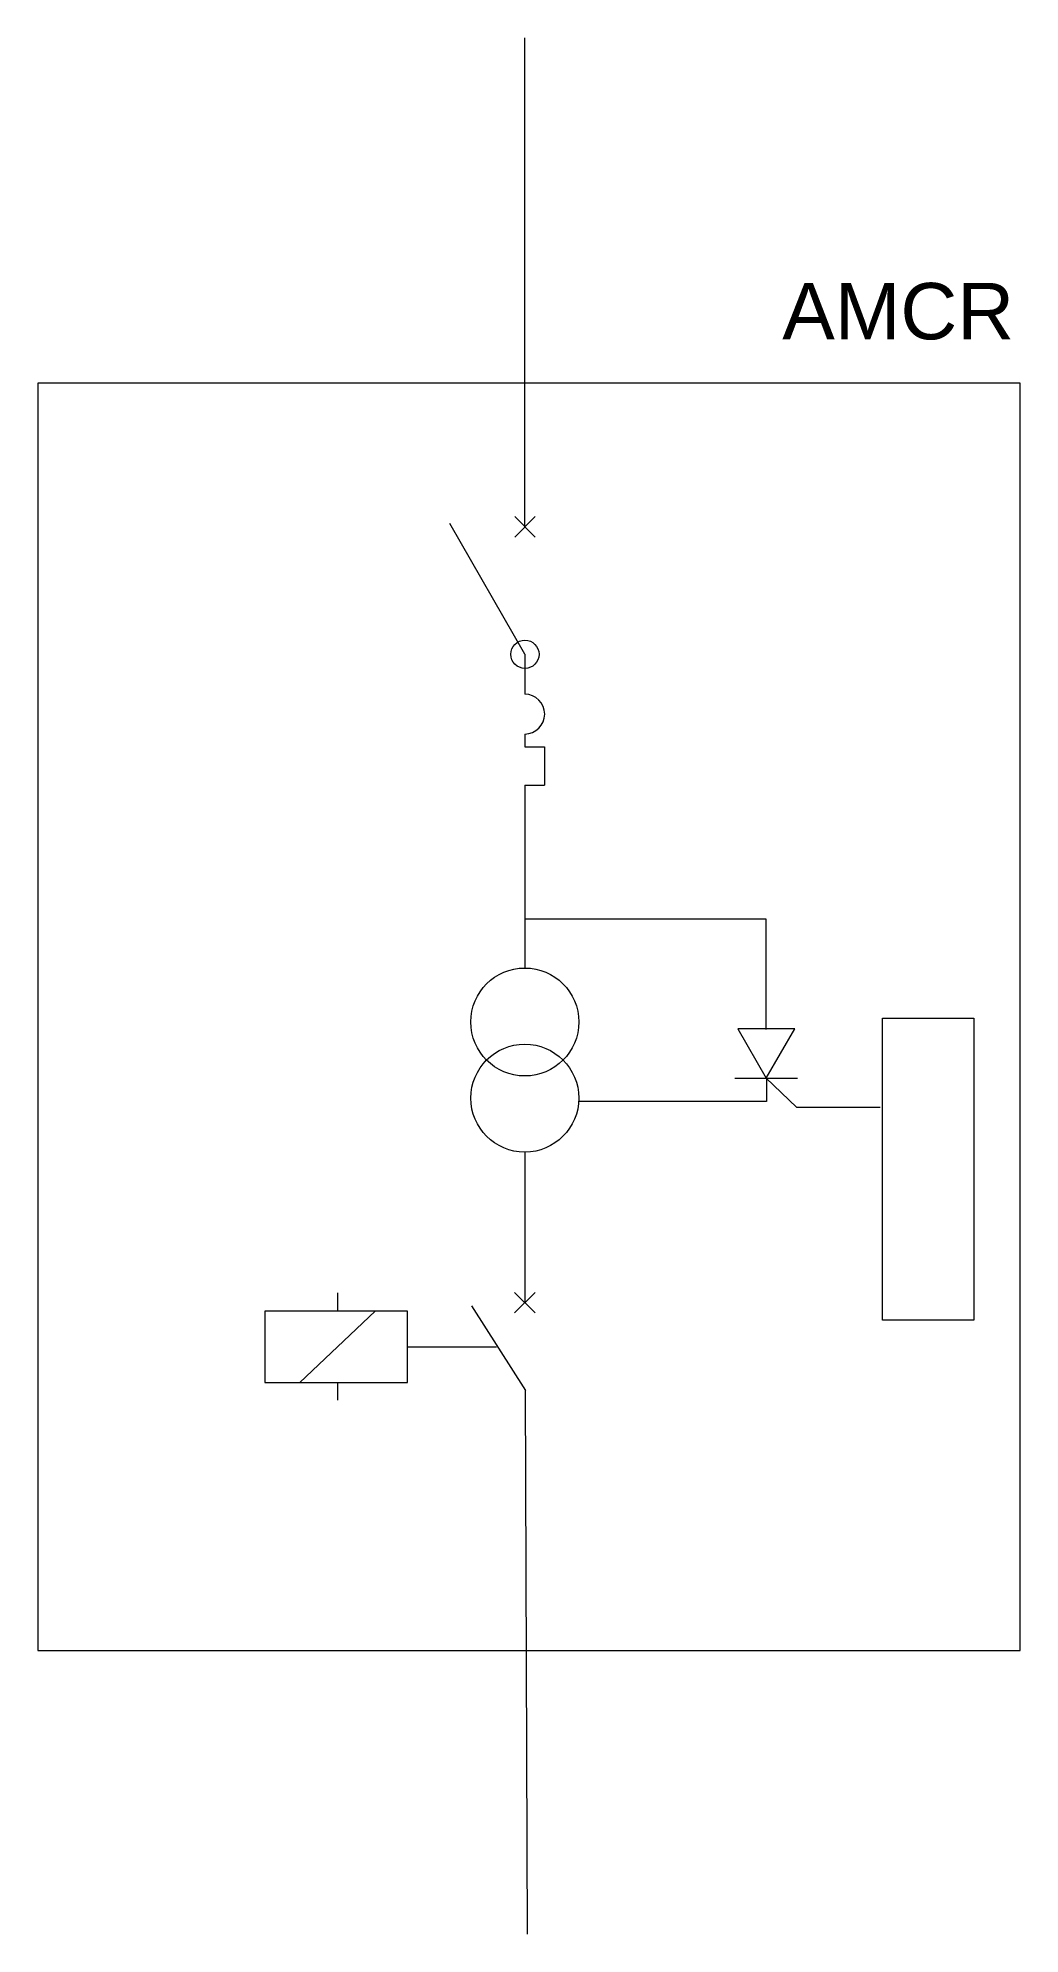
# Model space of a CAD drawing. Header units: millimetres. Extents: x -35 to 35, y -134 to 0.
import ezdxf
from ezdxf.enums import TextEntityAlignment as Align

# ---------------------------------------------------------------- set-up
doc = ezdxf.new("R2010")
doc.units = ezdxf.units.MM
doc.layers.add('ACOT', color=7, linetype='Continuous')
doc.styles.get("Standard").update_dxf_attribs({"font": 'arial.ttf'})

msp = doc.modelspace()

# ---------------------------------------------------------------- linework, layer by layer
at = {"color": 0, "linetype": 'ByBlock', "lineweight": 18, "transparency": 16777216}
for p, q in [((0, -34.67), (0, 0)), ((0.17, -134.49), (0.03, -95.94))]:
    msp.add_line(p, q, dxfattribs=at)
at = {"color": 0, "lineweight": 18}
for p, q in [((0, -43.72), (-5.34, -34.45)), ((-0.73, -33.94), (0.73, -35.4)), ((-0.73, -35.4), (0.73, -33.94)), ((-0.01, -53.01), (-0.01, -66.01)), ((-0.01, -79.03), (-0.01, -89.7)), ((-0.74, -88.98), (0.72, -90.43)), ((-0.74, -90.43), (0.72, -88.98))]:
    msp.add_line(p, q, dxfattribs=at)
at = {"color": 0, "linetype": 'ByBlock', "lineweight": 18, "transparency": 16777216}
msp.add_lwpolyline([(-34.55, -24.49), (-34.55, -114.37), (35.13, -114.37), (35.13, -24.49)], close=True, dxfattribs=at)
at = {"color": 0, "lineweight": 18}
for centre, radius in [((0, -43.72), 1), ((-0.01, -69.8), 3.83), ((-0.01, -75.2), 3.83)]:
    msp.add_circle(centre, radius, dxfattribs=at)
at = {"layer": 'ACOT', "color": 0, "lineweight": 18}
for p, q in [((0, -43.72), (0, -46.54)), ((0, -49.38), (0, -50.29)), ((0, -50.29), (1.38, -50.29)), ((1.38, -50.29), (1.38, -53.01)), ((-0.01, -53.01), (1.38, -53.01)), ((17.12, -62.51), (-0.01, -62.51)), ((17.12, -70.33), (17.12, -62.51)), ((14.9, -73.79), (19.34, -73.79)), ((17.12, -73.79), (19.27, -75.85)), ((17.13, -73.77), (17.13, -75.43)), ((17.13, -75.43), (3.8, -75.43)), ((19.27, -75.85), (25.19, -75.85)), ((-13.29, -89.02), (-13.29, -90.32)), ((-3.79, -89.94), (0.03, -95.94)), ((-10.63, -90.32), (-15.96, -95.37)), ((-8.34, -92.84), (-2.02, -92.84)), ((-13.29, -95.37), (-13.29, -96.63))]:
    msp.add_line(p, q, dxfattribs=at)
for points in [[(25.37, -69.53), (31.84, -69.53), (31.84, -90.96), (25.37, -90.96)], [(17.12, -73.79), (19.15, -70.29), (15.1, -70.29)], [(-8.34, -90.32), (-18.46, -90.32), (-18.46, -95.37), (-8.34, -95.37)]]:
    msp.add_lwpolyline(points, close=True, dxfattribs=at)
msp.add_arc((-0.02, -47.96), 1.42, 270.7331, 89.2669, dxfattribs=at)

# ---------------------------------------------------------------- texts
msp.add_text('AMCR', height=4).set_placement((26.48, -21.38), align=Align.CENTER)

doc.saveas('drawing.dxf')
